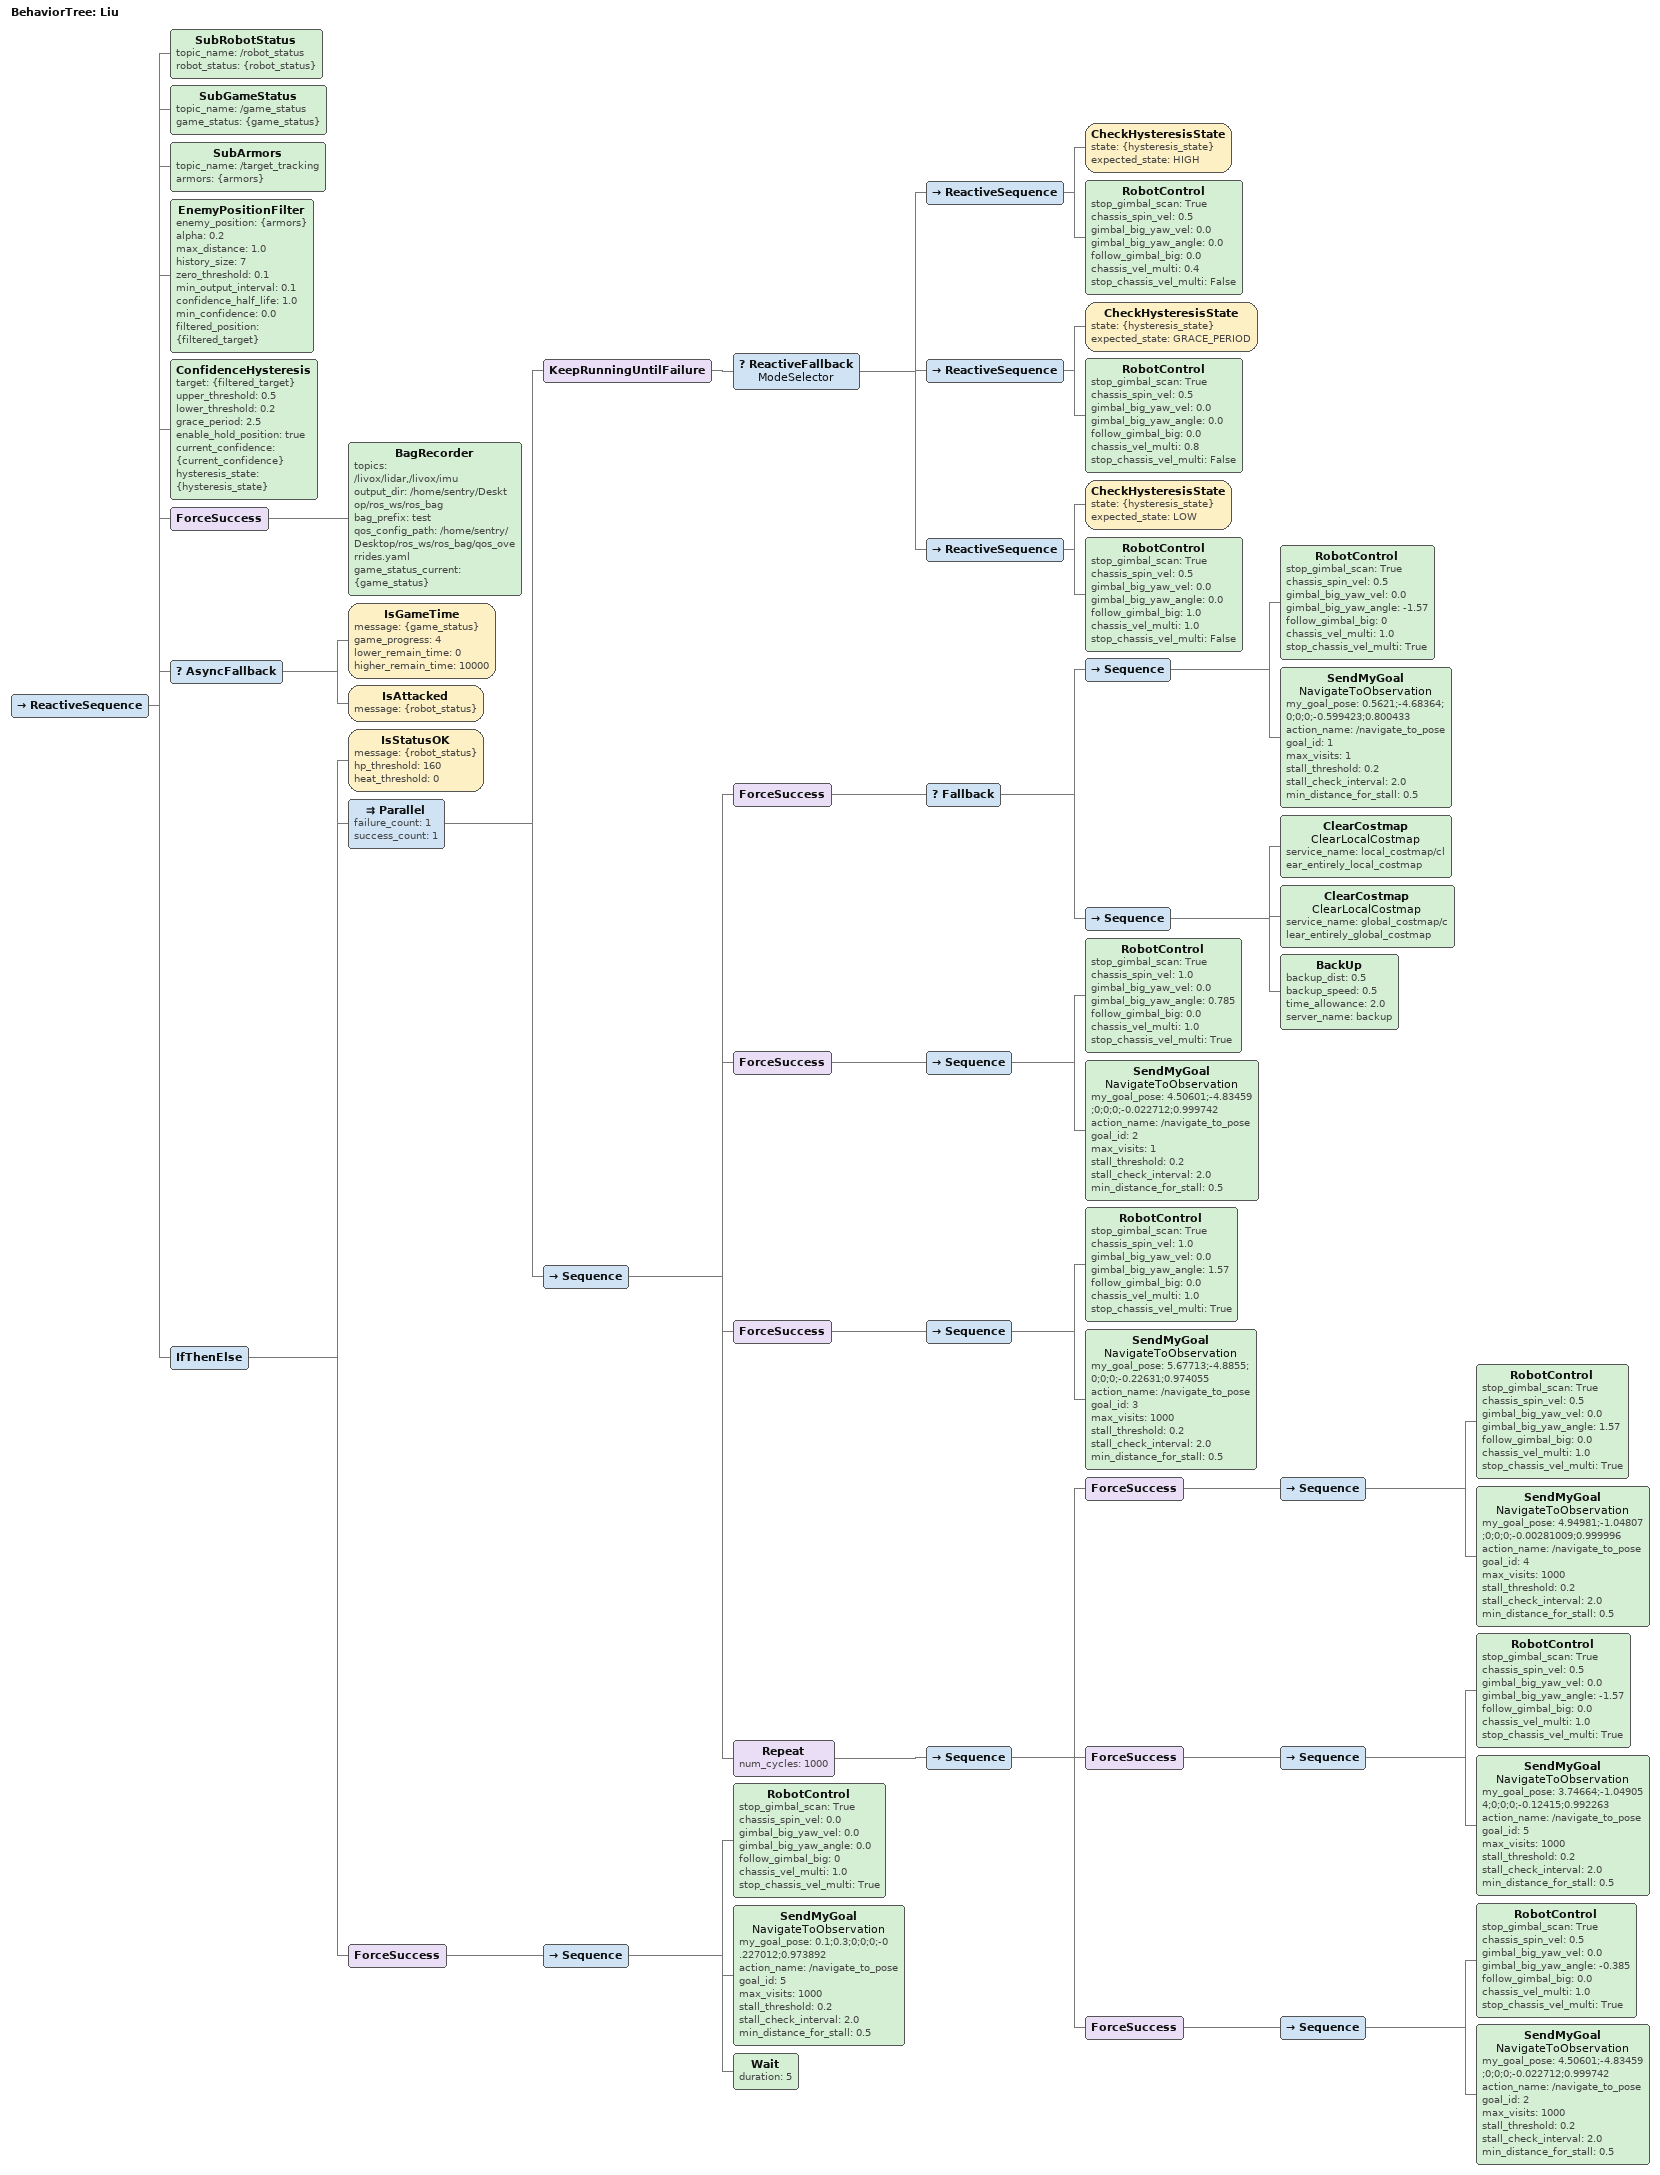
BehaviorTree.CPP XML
<BehaviorTree ID="Liu">
  <ReactiveSequence>
    <SubRobotStatus topic_name="/robot_status" robot_status="{robot_status}"/>
    <SubGameStatus topic_name="/game_status" game_status="{game_status}"/>
    <SubArmors topic_name="/target_tracking" armors="{armors}"/>
    <EnemyPositionFilter enemy_position="{armors}" alpha="0.2" max_distance="1.0" history_size="7" zero_threshold="0.1" min_output_interval="0.1" confidence_half_life="1.0" min_confidence="0.0" filtered_position="{filtered_target}"/>
    <ConfidenceHysteresis target="{filtered_target}" upper_threshold="0.5" lower_threshold="0.2" grace_period="2.5" enable_hold_position="true" current_confidence="{current_confidence}" hysteresis_state="{hysteresis_state}"/>
    <ForceSuccess>
      <BagRecorder topics="/livox/lidar,/livox/imu" output_dir="/home/sentry/Desktop/ros_ws/ros_bag" bag_prefix="test" qos_config_path="/home/sentry/Desktop/ros_ws/ros_bag/qos_overrides.yaml" game_status_current="{game_status}"/>
    </ForceSuccess>
    <AsyncFallback>
      <IsGameTime message="{game_status}" game_progress="4" lower_remain_time="0" higher_remain_time="10000"/>
      <IsAttacked message="{robot_status}"/>
    </AsyncFallback>
    <IfThenElse>
      <IsStatusOK message="{robot_status}" hp_threshold="160" heat_threshold="0"/>
      <Parallel failure_count="1" success_count="1">
        <KeepRunningUntilFailure>
          <ReactiveFallback name="ModeSelector">
            <ReactiveSequence>
              <CheckHysteresisState state="{hysteresis_state}" expected_state="HIGH"/>
              <RobotControl stop_gimbal_scan="True" chassis_spin_vel="0.5" gimbal_big_yaw_vel="0.0" gimbal_big_yaw_angle="0.0" follow_gimbal_big="0.0" chassis_vel_multi="0.4" stop_chassis_vel_multi="False"/>
            </ReactiveSequence>
            <ReactiveSequence>
              <CheckHysteresisState state="{hysteresis_state}" expected_state="GRACE_PERIOD"/>
              <RobotControl stop_gimbal_scan="True" chassis_spin_vel="0.5" gimbal_big_yaw_vel="0.0" gimbal_big_yaw_angle="0.0" follow_gimbal_big="0.0" chassis_vel_multi="0.8" stop_chassis_vel_multi="False"/>
            </ReactiveSequence>
            <ReactiveSequence>
              <CheckHysteresisState state="{hysteresis_state}" expected_state="LOW"/>
              <RobotControl stop_gimbal_scan="True" chassis_spin_vel="0.5" gimbal_big_yaw_vel="0.0" gimbal_big_yaw_angle="0.0" follow_gimbal_big="1.0" chassis_vel_multi="1.0" stop_chassis_vel_multi="False"/>
            </ReactiveSequence>
          </ReactiveFallback>
        </KeepRunningUntilFailure>
        <Sequence>
          <ForceSuccess>
            <Fallback>
              <Sequence>
                <RobotControl stop_gimbal_scan="True" chassis_spin_vel="0.5" gimbal_big_yaw_vel="0.0" gimbal_big_yaw_angle="-1.57" follow_gimbal_big="0" chassis_vel_multi="1.0" stop_chassis_vel_multi="True"/>
                <SendMyGoal name="NavigateToObservation" my_goal_pose="0.5621;-4.68364;0;0;0;-0.599423;0.800433" action_name="/navigate_to_pose" goal_id="1" max_visits="1" stall_threshold="0.2" stall_check_interval="2.0" min_distance_for_stall="0.5"/>
              </Sequence>
              <Sequence>
                <ClearCostmap name="ClearLocalCostmap" service_name="local_costmap/clear_entirely_local_costmap"/>
                <ClearCostmap name="ClearLocalCostmap" service_name="global_costmap/clear_entirely_global_costmap"/>
                <BackUp backup_dist="0.5" backup_speed="0.5" time_allowance="2.0" server_name="backup"/>
              </Sequence>
            </Fallback>
          </ForceSuccess>
          <ForceSuccess>
            <Sequence>
              <RobotControl stop_gimbal_scan="True" chassis_spin_vel="1.0" gimbal_big_yaw_vel="0.0" gimbal_big_yaw_angle="0.785" follow_gimbal_big="0.0" chassis_vel_multi="1.0" stop_chassis_vel_multi="True"/>
              <SendMyGoal name="NavigateToObservation" my_goal_pose="4.50601;-4.83459;0;0;0;-0.022712;0.999742" action_name="/navigate_to_pose" goal_id="2" max_visits="1" stall_threshold="0.2" stall_check_interval="2.0" min_distance_for_stall="0.5"/>
            </Sequence>
          </ForceSuccess>
          <ForceSuccess>
            <Sequence>
              <RobotControl stop_gimbal_scan="True" chassis_spin_vel="1.0" gimbal_big_yaw_vel="0.0" gimbal_big_yaw_angle="1.57" follow_gimbal_big="0.0" chassis_vel_multi="1.0" stop_chassis_vel_multi="True"/>
              <SendMyGoal name="NavigateToObservation" my_goal_pose="5.67713;-4.8855;0;0;0;-0.22631;0.974055" action_name="/navigate_to_pose" goal_id="3" max_visits="1000" stall_threshold="0.2" stall_check_interval="2.0" min_distance_for_stall="0.5"/>
            </Sequence>
          </ForceSuccess>
          <Repeat num_cycles="1000">
            <Sequence>
              <ForceSuccess>
                <Sequence>
                  <RobotControl stop_gimbal_scan="True" chassis_spin_vel="0.5" gimbal_big_yaw_vel="0.0" gimbal_big_yaw_angle="1.57" follow_gimbal_big="0.0" chassis_vel_multi="1.0" stop_chassis_vel_multi="True"/>
                  <SendMyGoal name="NavigateToObservation" my_goal_pose="4.94981;-1.04807;0;0;0;-0.00281009;0.999996" action_name="/navigate_to_pose" goal_id="4" max_visits="1000" stall_threshold="0.2" stall_check_interval="2.0" min_distance_for_stall="0.5"/>
                </Sequence>
              </ForceSuccess>
              <ForceSuccess>
                <Sequence>
                  <RobotControl stop_gimbal_scan="True" chassis_spin_vel="0.5" gimbal_big_yaw_vel="0.0" gimbal_big_yaw_angle="-1.57" follow_gimbal_big="0.0" chassis_vel_multi="1.0" stop_chassis_vel_multi="True"/>
                  <SendMyGoal name="NavigateToObservation" my_goal_pose="3.74664;-1.049054;0;0;0;-0.12415;0.992263" action_name="/navigate_to_pose" goal_id="5" max_visits="1000" stall_threshold="0.2" stall_check_interval="2.0" min_distance_for_stall="0.5"/>
                </Sequence>
              </ForceSuccess>
              <ForceSuccess>
                <Sequence>
                  <RobotControl stop_gimbal_scan="True" chassis_spin_vel="0.5" gimbal_big_yaw_vel="0.0" gimbal_big_yaw_angle="-0.385" follow_gimbal_big="0.0" chassis_vel_multi="1.0" stop_chassis_vel_multi="True"/>
                  <SendMyGoal name="NavigateToObservation" my_goal_pose="4.50601;-4.83459;0;0;0;-0.022712;0.999742" action_name="/navigate_to_pose" goal_id="2" max_visits="1000" stall_threshold="0.2" stall_check_interval="2.0" min_distance_for_stall="0.5"/>
                </Sequence>
              </ForceSuccess>
            </Sequence>
          </Repeat>
        </Sequence>
      </Parallel>
      <ForceSuccess>
        <Sequence>
          <RobotControl stop_gimbal_scan="True" chassis_spin_vel="0.0" gimbal_big_yaw_vel="0.0" gimbal_big_yaw_angle="0.0" follow_gimbal_big="0" chassis_vel_multi="1.0" stop_chassis_vel_multi="True"/>
          <SendMyGoal name="NavigateToObservation" my_goal_pose="0.1;0.3;0;0;0;-0.227012;0.973892" action_name="/navigate_to_pose" goal_id="5" max_visits="1000" stall_threshold="0.2" stall_check_interval="2.0" min_distance_for_stall="0.5"/>
          <Wait duration="5"/>
        </Sequence>
      </ForceSuccess>
    </IfThenElse>
  </ReactiveSequence>
</BehaviorTree>
